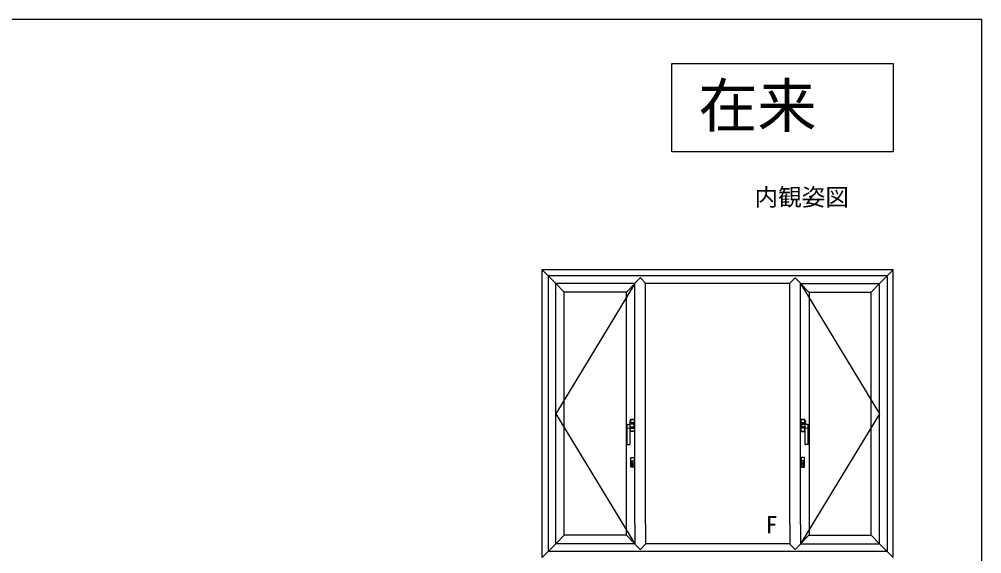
# Model space of a CAD drawing. Units: millimetres, scale not verified. Extents: x -525 to 525, y -783 to 778.
# Drawn here: x 198.9 to 525, y 566 to 747.3 of the extents above; entities that cross this region are included whole.
import ezdxf
from ezdxf.enums import TextEntityAlignment as Align

# ---------------------------------------------------------------- set-up
doc = ezdxf.new("R2010")
doc.units = ezdxf.units.MM
doc.header["$LTSCALE"] = 4
for name, color, linetype in [('0-1_USER1', 3, 'Continuous'), ('0-6_YKK_A1', 4, 'Continuous'), ('0-8_YKK_ZWAK', 7, 'Continuous')]:
    doc.layers.add(name, color=color, linetype=linetype)
doc.styles.add('ＭＳ ゴシック', font='')
doc.styles.get('ＭＳ ゴシック').set_extended_font_data('MS Gothic')

msp = doc.modelspace()

# ---------------------------------------------------------------- linework, layer by layer
at = {"layer": '0-1_USER1'}
msp.add_lwpolyline([(420, 732.3), (495, 732.3), (495, 702.3), (420, 702.3)], close=True, dxfattribs=at)
at = {"layer": '0-6_YKK_A1'}
for p, q in [((376.05, 564.8), (376.05, 662.3)), ((495, 662.3), (376.05, 662.3)), ((495, 564.8), (495, 662.3)), ((378.05, 660.3), (378.05, 566.8)), ((493, 660.3), (378.05, 660.3)), ((407.45, 657.85), (409.225, 659.625)), ((409.325, 659.625), (409.225, 659.625)), ((409.325, 659.625), (409.225, 659.625)), ((409.325, 659.625), (409.225, 659.625)), ((409.325, 659.625), (411.1, 657.85)), ((461.725, 659.625), (459.95, 657.85)), ((461.725, 659.625), (461.825, 659.625)), ((461.725, 659.625), (461.825, 659.625)), ((461.725, 659.625), (461.825, 659.625)), ((463.6, 657.85), (461.825, 659.625)), ((383.55, 654.8), (380.65, 657.7)), ((380.65, 569.4), (380.65, 657.7)), ((407.45, 657.7), (380.65, 657.7)), ((404.6, 654.8), (407.45, 657.65)), ((407.45, 575.944), (407.45, 657.85)), ((411.1, 575.944), (411.1, 657.85)), ((459.95, 657.7), (411.1, 657.7)), ((459.95, 575.944), (459.95, 657.85)), ((463.6, 575.944), (463.6, 657.85)), ((463.6, 657.7), (490.4, 657.7)), ((466.45, 654.8), (463.6, 657.65)), ((487.5, 654.8), (490.4, 657.7)), ((490.4, 569.4), (490.4, 657.7)), ((404.55, 654.8), (383.55, 654.8)), ((383.55, 572.3), (383.55, 654.8)), ((404.55, 654.8), (404.55, 572.3)), ((466.5, 654.8), (487.5, 654.8)), ((466.5, 654.8), (466.5, 572.3)), ((487.5, 572.3), (487.5, 654.8)), ((404.916, 609.924), (406.143, 610.075)), ((404.925, 609.924), (405.775, 609.924)), ((405.812, 611.15), (405.747, 610.95)), ((405.877, 610.95), (405.747, 610.95)), ((405.877, 610.45), (405.747, 610.45)), ((405.925, 611.175), (405.81, 611.175)), ((405.925, 610.225), (405.81, 610.225)), ((405.877, 610.95), (405.812, 611.15)), ((407.072, 609.975), (405.85, 609.942)), ((405.95, 610.051), (405.95, 611.45)), ((405.95, 611.15), (405.95, 610.25)), ((405.95, 611.05), (405.95, 611.05)), ((405.95, 610.85), (405.95, 610.85)), ((407.35, 610.475), (405.95, 610.475)), ((405.97, 611.455), (405.97, 610.5)), ((405.97, 610.5), (407.33, 610.5)), ((405.995, 610.475), (405.995, 610.5)), ((405.995, 610.475), (407.305, 610.475)), ((407.255, 611.53), (406.045, 611.53)), ((406.05, 611.55), (407.25, 611.55)), ((406.175, 610.1), (407.125, 610.1)), ((407.149, 609.9), (407.149, 609.137)), ((407.2, 610.025), (407.2, 609.075)), ((407.305, 610.475), (407.305, 610.5)), ((407.33, 610.5), (407.33, 611.455)), ((407.35, 611.45), (407.35, 607.65)), ((463.7, 611.45), (463.7, 607.65)), ((463.7, 610.475), (465.1, 610.475)), ((463.72, 610.5), (463.72, 611.455)), ((465.08, 610.5), (463.72, 610.5)), ((463.745, 610.475), (463.745, 610.5)), ((465.055, 610.475), (463.745, 610.475)), ((463.795, 611.53), (465.005, 611.53)), ((465, 611.55), (463.8, 611.55)), ((463.85, 610.025), (463.85, 609.075)), ((463.901, 609.9), (463.901, 609.137)), ((464.875, 610.1), (463.925, 610.1)), ((463.978, 609.975), (465.2, 609.942)), ((466.134, 609.924), (464.907, 610.075)), ((465.055, 610.475), (465.055, 610.5)), ((465.08, 611.455), (465.08, 610.5)), ((465.1, 610.051), (465.1, 611.45)), ((465.1, 611.15), (465.1, 610.25)), ((465.1, 611.05), (465.1, 611.05)), ((465.1, 610.85), (465.1, 610.85)), ((465.125, 611.175), (465.24, 611.175)), ((465.125, 610.225), (465.24, 610.225)), ((465.173, 610.95), (465.238, 611.15)), ((465.173, 610.95), (465.303, 610.95)), ((465.173, 610.45), (465.303, 610.45)), ((465.238, 611.15), (465.303, 610.95)), ((466.125, 609.924), (465.275, 609.924)), ((404.85, 603.125), (404.85, 609.849)), ((405.85, 603.125), (405.85, 609.849)), ((406.149, 609.012), (405.881, 609.018)), ((405.95, 607.65), (405.95, 609.016)), ((405.95, 608.625), (407.35, 608.625)), ((405.97, 607.645), (405.97, 608.6)), ((405.97, 608.6), (407.33, 608.6)), ((405.995, 608.625), (405.995, 608.6)), ((405.995, 608.625), (407.305, 608.625)), ((406.002, 609.077), (407.073, 609.062)), ((407.255, 607.57), (406.045, 607.57)), ((407.25, 607.55), (406.05, 607.55)), ((406.175, 609), (407.125, 609)), ((407.305, 608.625), (407.305, 608.6)), ((407.33, 608.6), (407.33, 607.645)), ((465.1, 608.625), (463.7, 608.625)), ((463.72, 608.6), (463.72, 607.645)), ((465.08, 608.6), (463.72, 608.6)), ((463.745, 608.625), (463.745, 608.6)), ((465.055, 608.625), (463.745, 608.625)), ((463.795, 607.57), (465.005, 607.57)), ((463.8, 607.55), (465, 607.55)), ((464.875, 609), (463.925, 609)), ((465.048, 609.077), (463.977, 609.062)), ((464.901, 609.012), (465.169, 609.018)), ((465.055, 608.625), (465.055, 608.6)), ((465.08, 607.645), (465.08, 608.6)), ((465.1, 607.65), (465.1, 609.016)), ((465.2, 603.125), (465.2, 609.849)), ((466.2, 603.125), (466.2, 609.849)), ((404.925, 603.05), (405.775, 603.05)), ((466.125, 603.05), (465.275, 603.05)), ((406.083, 595.558), (406.083, 598.543)), ((406.083, 597.6), (407.218, 597.6)), ((406.183, 598.643), (407.118, 598.643)), ((406.275, 595.775), (406.275, 597.025)), ((406.275, 595.7), (406.275, 597.025)), ((406.35, 597.1), (406.575, 597.1)), ((406.65, 597.025), (406.65, 595.7)), ((406.65, 597.013), (406.65, 595.775)), ((407.218, 598.543), (407.218, 595.558)), ((463.833, 598.543), (463.833, 595.558)), ((464.968, 597.6), (463.833, 597.6)), ((464.868, 598.643), (463.933, 598.643)), ((464.4, 597.025), (464.4, 595.7)), ((464.4, 597.013), (464.4, 595.775)), ((464.7, 597.1), (464.475, 597.1)), ((464.775, 595.775), (464.775, 597.025)), ((464.775, 595.7), (464.775, 597.025)), ((464.968, 595.558), (464.968, 598.543)), ((406.083, 596.5), (406.275, 596.5)), ((407.118, 595.458), (406.183, 595.458)), ((406.575, 595.625), (406.35, 595.625)), ((406.65, 596.5), (407.218, 596.5)), ((464.4, 596.5), (463.833, 596.5)), ((463.933, 595.458), (464.868, 595.458)), ((464.475, 595.625), (464.7, 595.625)), ((464.968, 596.5), (464.775, 596.5)), ((407.45, 575.944), (407.45, 569.25)), ((411.1, 575.944), (411.1, 569.25)), ((459.95, 575.944), (459.95, 569.25)), ((463.6, 575.944), (463.6, 569.25)), ((383.55, 572.3), (380.65, 569.4)), ((404.6, 572.3), (383.55, 572.3)), ((404.6, 572.3), (407.45, 569.45)), ((466.45, 572.3), (463.6, 569.45)), ((466.45, 572.3), (487.5, 572.3)), ((487.5, 572.3), (490.4, 569.4)), ((407.45, 569.4), (380.65, 569.4)), ((407.45, 569.25), (409.225, 567.475)), ((409.325, 567.475), (411.1, 569.25)), ((459.95, 569.4), (411.1, 569.4)), ((461.725, 567.475), (459.95, 569.25)), ((463.6, 569.25), (461.825, 567.475)), ((463.6, 569.4), (490.4, 569.4)), ((409.325, 567.475), (409.225, 567.475)), ((409.325, 567.475), (409.225, 567.475)), ((409.325, 567.475), (409.225, 567.475)), ((461.725, 567.475), (461.825, 567.475)), ((461.725, 567.475), (461.825, 567.475)), ((461.725, 567.475), (461.825, 567.475))]:
    msp.add_line(p, q, dxfattribs=at)
for points in [[(380.65, 657.7), (378.05, 660.3), (376.05, 662.3)], [(490.4, 657.7), (493, 660.3), (495, 662.3)], [(493, 660.3), (493, 566.8), (378.05, 566.8)], [(407.45, 657.7), (380.65, 613.55), (407.45, 569.4)], [(463.6, 657.7), (490.4, 613.55), (463.6, 569.4)], [(405.877, 610.45), (405.812, 610.25), (405.747, 610.45)], [(465.173, 610.45), (465.238, 610.25), (465.303, 610.45)], [(376.05, 564.8), (378.05, 566.8), (380.65, 569.4)], [(495, 564.8), (493, 566.8), (490.4, 569.4)]]:
    msp.add_lwpolyline(points, dxfattribs=at)
for centre, radius, start, end in [((404.925, 609.849), 0.075, 90, 180), ((407.003, 610.7), 1.3, 159.33268, 200.66732), ((405.775, 609.849), 0.075, 0, 90), ((405.81, 611.15), 0.025, 90, 159.33268), ((405.81, 610.25), 0.025, 200.66732, 270), ((405.925, 611.15), 0.025, 0, 90), ((405.925, 610.25), 0.025, 270, 0), ((406.05, 611.45), 0.1, 90, 180), ((406.045, 611.455), 0.075, 90, 180), ((406.175, 610.025), 0.075, 90, 141.56804), ((407.074, 609.9), 0.075, 0, 91.54908), ((407.125, 610.025), 0.075, 0, 90), ((407.25, 611.45), 0.1, 0, 90), ((407.255, 611.455), 0.075, 0, 90), ((463.8, 611.45), 0.1, 90, 180), ((463.795, 611.455), 0.075, 90, 180), ((463.925, 610.025), 0.075, 90, 180), ((463.976, 609.9), 0.075, 88.45092, 180), ((464.875, 610.025), 0.075, 38.43196, 90), ((465, 611.45), 0.1, 0, 90), ((465.005, 611.455), 0.075, 0, 90), ((465.125, 611.15), 0.025, 90, 180), ((465.125, 610.25), 0.025, 180, 270), ((465.275, 609.849), 0.075, 90, 180), ((465.24, 611.15), 0.025, 20.66732, 90), ((465.24, 610.25), 0.025, 270, 339.33268), ((464.047, 610.7), 1.3, 339.33268, 20.66732), ((466.125, 609.849), 0.075, 0, 90), ((405.35, 604.6), 4, 82.81924, 97.18076), ((406, 608.927), 0.15, 89.22911, 180), ((406.05, 607.65), 0.1, 180, 270), ((406.045, 607.645), 0.075, 180, 270), ((406.175, 609.075), 0.075, 236.36958, 270), ((407.074, 609.137), 0.075, 269.22911, 0), ((407.125, 609.075), 0.075, 270, 0), ((407.25, 607.65), 0.1, 270, 0), ((407.255, 607.645), 0.075, 270, 0), ((463.8, 607.65), 0.1, 180, 270), ((463.795, 607.645), 0.075, 180, 270), ((463.925, 609.075), 0.075, 180, 270), ((463.976, 609.137), 0.075, 180, 270.77089), ((464.875, 609.075), 0.075, 270, 303.63042), ((465, 607.65), 0.1, 270, 0), ((465.005, 607.645), 0.075, 270, 0), ((465.05, 608.927), 0.15, 0, 90.77089), ((465.7, 604.6), 4, 82.81924, 97.18076), ((404.925, 603.125), 0.075, 180, 270), ((405.775, 603.125), 0.075, 270, 0), ((465.275, 603.125), 0.075, 180, 270), ((466.125, 603.125), 0.075, 270, 0), ((406.183, 598.543), 0.1, 90, 180), ((406.35, 597.025), 0.075, 90, 180), ((406.575, 597.025), 0.075, 0, 90), ((407.118, 598.543), 0.1, 0, 90), ((463.933, 598.543), 0.1, 90, 180), ((464.475, 597.025), 0.075, 90, 180), ((464.7, 597.025), 0.075, 0, 90), ((464.868, 598.543), 0.1, 0, 90), ((406.183, 595.558), 0.1, 180, 270), ((406.35, 595.7), 0.075, 180, 270), ((406.575, 595.7), 0.075, 270, 0), ((407.118, 595.558), 0.1, 270, 0), ((463.933, 595.558), 0.1, 180, 270), ((464.475, 595.7), 0.075, 180, 270), ((464.7, 595.7), 0.075, 270, 0), ((464.868, 595.558), 0.1, 270, 0)]:
    msp.add_arc(centre, radius, start, end, dxfattribs=at)
at = {"layer": '0-8_YKK_ZWAK'}
msp.add_line((-525, 747.3), (525, 747.3), dxfattribs=at)
msp.add_lwpolyline([(-525, -782.7), (525, -782.7), (525, 747.3)], dxfattribs=at)

# ---------------------------------------------------------------- texts
at = {"layer": '0-1_USER1', "style": 'ＭＳ ゴシック'}
for s, height, p in [('在来', 14.66, (429, 706.3)), ('内観姿図', 5.865, (448, 682.3))]:
    msp.add_text(s, height=height, dxfattribs=at).set_placement(p, align=Align.BOTTOM_LEFT)
at = {"layer": '0-6_YKK_A1', "style": 'ＭＳ ゴシック'}
msp.add_text('F', height=5.865, dxfattribs=at).set_placement((451.775, 571.204), align=Align.BOTTOM_LEFT)

doc.saveas('drawing.dxf')
